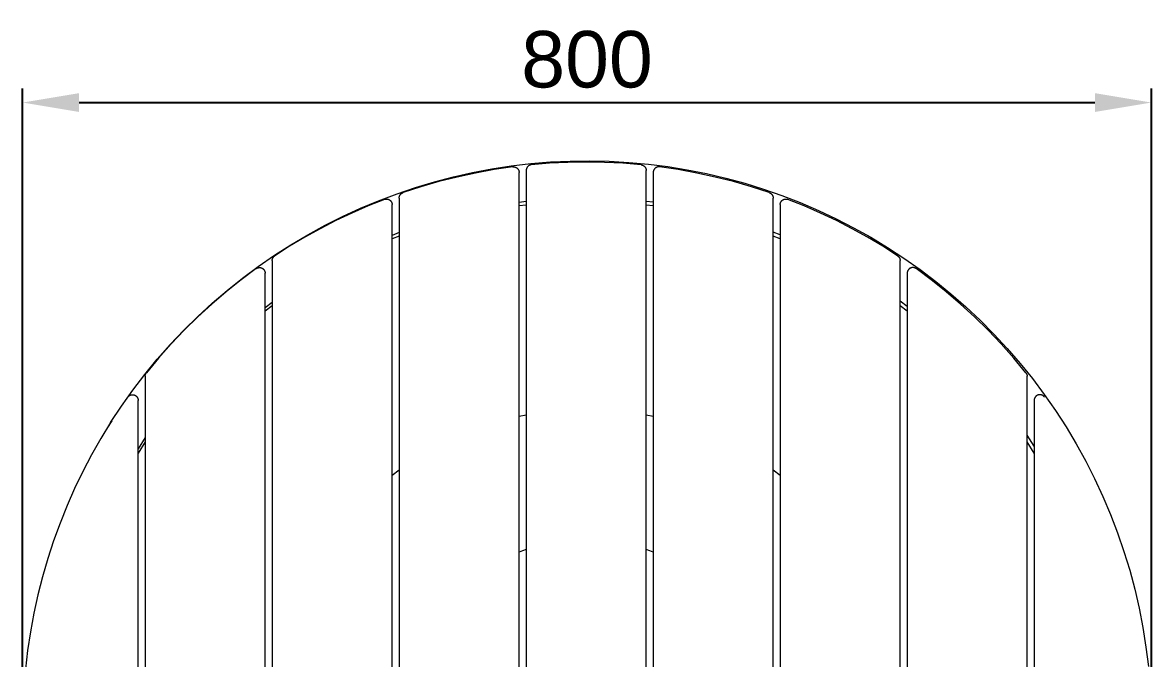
# Model space of a CAD drawing. Header units: millimetres. Extents: x -397 to 2955, y -22 to 2256.
# Drawn here: x -299 to 501, y 427 to 877 of the extents above; entities that cross this region are included whole.
import ezdxf

# ---------------------------------------------------------------- set-up
doc = ezdxf.new("R2010")
doc.units = ezdxf.units.MM
doc.layers.add('ZANO_R', color=7, linetype='Continuous', lineweight=0)
doc.layers.add('ZANO_W', color=1, linetype='Continuous', lineweight=0)
doc.styles.add('Arial', font='arial.ttf')
doc.styles.get("Standard").update_dxf_attribs({"font": 'ARIALUNI.TTF'})
doc.dimstyles.new('pl i ang', dxfattribs={"dimtxt": 50, "dimasz": 50, "dimexe": 1.25, "dimexo": 0.625, "dimgap": 10, "dimtad": 1, "dimtoh": 1, "dimtxsty": 'Standard', "dimcen": 2.5, "dimclrd": 1, "dimclre": 1, "dimclrt": 1, "dimadec": 0, "dimazin": 0, "dimtfac": 1, "dimtmove": 0, "dimatfit": 3, "dimfxl": 1, "dimarcsym": 1})

# ---------------------------------------------------------------- blocks, each defined once
blk = doc.blocks.new('*D395')
at = {"layer": 'ZANO_W', "color": 1, "lineweight": -2}
for p, q in [((-299.41, 389.2), (-299.41, 830.47)), ((500.59, 389.2), (500.59, 830.47)), ((-259.41, 820.47), (460.59, 820.47))]:
    blk.add_line(p, q, dxfattribs=at)
at = {"layer": 'ZANO_W', "color": 1}
for points in [[(-259.41, 827.13), (-259.41, 813.8), (-299.41, 820.47)], [(460.59, 813.8), (460.59, 827.13), (500.59, 820.47)]]:
    blk.add_solid(points, dxfattribs=at)
at = {"layer": 'ZANO_W', "color": 1, "insert": (100.59, 850.89), "char_height": 40, "attachment_point": 5, "style": 'Arial'}
blk.add_mtext('800', dxfattribs=at)

msp = doc.modelspace()

# ---------------------------------------------------------------- linework, layer by layer
at = {"layer": 'ZANO_R'}
for p, q in [((46.94, 775.59), (60.77, 777.21)), ((59.79, 776.01), (59.67, 775.95)), ((59.92, 776.07), (59.79, 776.01)), ((60.05, 776.12), (59.92, 776.07)), ((60.17, 776.17), (60.05, 776.12)), ((60.3, 776.21), (60.17, 776.17)), ((60.44, 776.25), (60.3, 776.21)), ((60.57, 776.29), (60.44, 776.25)), ((60.7, 776.31), (60.57, 776.29)), ((60.84, 776.34), (60.7, 776.31)), ((60.77, 777.21), (74.64, 778.36)), ((60.97, 776.36), (60.84, 776.34)), ((61.11, 776.38), (60.97, 776.36)), ((74.05, 777.43), (61.11, 776.38)), ((87.02, 778.06), (74.05, 777.43)), ((74.64, 778.36), (88.55, 779.02)), ((100, 778.27), (87.02, 778.06)), ((88.55, 779.02), (102.47, 779.19)), ((112.98, 778.06), (100, 778.27)), ((102.47, 779.19), (116.38, 778.89)), ((125.95, 777.43), (112.98, 778.06)), ((116.38, 778.89), (130.28, 778.09)), ((138.89, 776.38), (125.95, 777.43)), ((130.28, 778.09), (144.14, 776.82)), ((138.89, 776.38), (139.02, 776.36)), ((139.02, 776.36), (139.16, 776.34)), ((139.16, 776.34), (139.29, 776.31)), ((139.29, 776.31), (139.43, 776.29)), ((139.43, 776.29), (139.56, 776.25)), ((139.56, 776.25), (139.69, 776.21)), ((139.69, 776.21), (139.82, 776.17)), ((139.82, 776.17), (139.95, 776.12)), ((139.95, 776.12), (140.08, 776.07)), ((140.08, 776.07), (140.2, 776.01)), ((140.2, 776.01), (140.33, 775.95)), ((144.14, 776.82), (157.95, 775.06)), ((5.93, 767.84), (19.51, 770.89)), ((21.67, 770.53), (8.63, 767.7)), ((19.51, 770.89), (33.18, 773.48)), ((34.79, 772.92), (21.67, 770.53)), ((33.18, 773.48), (46.94, 775.59)), ((47.98, 774.87), (34.79, 772.92)), ((47.98, 774.87), (48.12, 774.89)), ((48.12, 774.89), (48.25, 774.9)), ((48.25, 774.9), (48.39, 774.91)), ((48.39, 774.91), (48.53, 774.91)), ((48.53, 774.91), (48.67, 774.9)), ((48.67, 774.9), (48.81, 774.9)), ((48.81, 774.9), (48.95, 774.88)), ((48.95, 774.88), (49.09, 774.86)), ((49.09, 774.86), (49.22, 774.84)), ((49.22, 774.84), (49.36, 774.81)), ((49.36, 774.81), (49.49, 774.78)), ((49.49, 774.78), (49.63, 774.74)), ((49.63, 774.74), (49.76, 774.7)), ((49.76, 774.7), (49.89, 774.66)), ((49.89, 774.66), (50.02, 774.61)), ((50.02, 774.61), (50.15, 774.55)), ((50.15, 774.55), (50.27, 774.49)), ((50.27, 774.49), (50.4, 774.43)), ((50.4, 774.43), (50.52, 774.36)), ((50.52, 774.36), (50.64, 774.29)), ((50.64, 774.29), (50.75, 774.21)), ((50.75, 774.21), (50.87, 774.13)), ((50.87, 774.13), (50.98, 774.05)), ((50.98, 774.05), (51.08, 773.96)), ((51.08, 773.96), (51.19, 773.87)), ((51.19, 773.87), (51.29, 773.77)), ((51.29, 773.77), (51.39, 773.67)), ((51.39, 773.67), (51.48, 773.57)), ((51.48, 773.57), (51.57, 773.47)), ((51.57, 773.47), (51.66, 773.36)), ((51.66, 773.36), (51.74, 773.25)), ((51.74, 773.25), (51.82, 773.13)), ((51.82, 773.13), (51.9, 773.02)), ((51.9, 773.02), (51.97, 772.9)), ((51.97, 772.9), (52.03, 772.78)), ((52.03, 772.78), (52.1, 772.65)), ((52.1, 772.65), (52.16, 772.53)), ((52.16, 772.53), (52.21, 772.4)), ((52.21, 772.4), (52.26, 772.27)), ((52.26, 772.27), (52.3, 772.14)), ((52.3, 772.14), (52.34, 772)), ((52.34, 772), (52.38, 771.87)), ((52.38, 771.87), (52.41, 771.73)), ((52.41, 771.73), (52.44, 771.6)), ((52.44, 771.6), (52.46, 771.46)), ((52.46, 771.46), (52.48, 771.32)), ((52.48, 771.32), (52.49, 771.19)), ((52.49, 771.19), (52.5, 771.05)), ((52.5, 771.05), (52.5, 770.91)), ((52.5, -14.37), (52.5, 770.91)), ((57.51, 772.67), (57.5, 772.53)), ((57.5, 772.53), (57.5, 772.39)), ((57.5, 772.39), (57.5, -15.85)), ((57.52, 772.81), (57.51, 772.67)), ((57.54, 772.94), (57.52, 772.81)), ((57.56, 773.08), (57.54, 772.94)), ((57.58, 773.21), (57.56, 773.08)), ((57.61, 773.34), (57.58, 773.21)), ((57.65, 773.48), (57.61, 773.34)), ((57.69, 773.61), (57.65, 773.48)), ((57.73, 773.74), (57.69, 773.61)), ((57.78, 773.87), (57.73, 773.74)), ((57.83, 773.99), (57.78, 773.87)), ((57.89, 774.12), (57.83, 773.99)), ((57.95, 774.24), (57.89, 774.12)), ((58.02, 774.36), (57.95, 774.24)), ((58.08, 774.48), (58.02, 774.36)), ((58.16, 774.6), (58.08, 774.48)), ((58.24, 774.71), (58.16, 774.6)), ((58.32, 774.82), (58.24, 774.71)), ((58.4, 774.93), (58.32, 774.82)), ((58.49, 775.03), (58.4, 774.93)), ((58.58, 775.13), (58.49, 775.03)), ((58.68, 775.23), (58.58, 775.13)), ((58.78, 775.33), (58.68, 775.23)), ((58.88, 775.42), (58.78, 775.33)), ((58.98, 775.51), (58.88, 775.42)), ((59.09, 775.59), (58.98, 775.51)), ((59.2, 775.67), (59.09, 775.59)), ((59.32, 775.75), (59.2, 775.67)), ((59.43, 775.82), (59.32, 775.75)), ((59.55, 775.89), (59.43, 775.82)), ((59.67, 775.95), (59.55, 775.89)), ((140.33, 775.95), (140.45, 775.89)), ((140.45, 775.89), (140.56, 775.82)), ((140.56, 775.82), (140.68, 775.75)), ((140.68, 775.75), (140.79, 775.67)), ((140.79, 775.67), (140.91, 775.59)), ((140.91, 775.59), (141.01, 775.51)), ((141.01, 775.51), (141.12, 775.42)), ((141.12, 775.42), (141.22, 775.33)), ((141.22, 775.33), (141.32, 775.23)), ((141.32, 775.23), (141.41, 775.13)), ((141.41, 775.13), (141.51, 775.03)), ((141.51, 775.03), (141.6, 774.93)), ((141.6, 774.93), (141.68, 774.82)), ((141.68, 774.82), (141.76, 774.71)), ((141.76, 774.71), (141.84, 774.6)), ((141.84, 774.6), (141.91, 774.48)), ((141.91, 774.48), (141.98, 774.36)), ((141.98, 774.36), (142.05, 774.24)), ((142.05, 774.24), (142.11, 774.12)), ((142.11, 774.12), (142.16, 773.99)), ((142.16, 773.99), (142.22, 773.87)), ((142.22, 773.87), (142.27, 773.74)), ((142.27, 773.74), (142.31, 773.61)), ((142.31, 773.61), (142.35, 773.48)), ((142.35, 773.48), (142.38, 773.34)), ((142.38, 773.34), (142.41, 773.21)), ((142.41, 773.21), (142.44, 773.08)), ((142.44, 773.08), (142.46, 772.94)), ((142.46, 772.94), (142.48, 772.81)), ((142.48, 772.81), (142.49, 772.67)), ((142.49, 772.67), (142.5, 772.53)), ((142.5, 772.53), (142.5, 772.39)), ((142.5, -15.85), (142.5, 772.39)), ((147.51, 771.19), (147.5, 771.05)), ((147.5, 771.05), (147.5, 770.91)), ((147.5, 770.91), (147.5, -14.37)), ((147.52, 771.32), (147.51, 771.19)), ((147.54, 771.46), (147.52, 771.32)), ((147.56, 771.6), (147.54, 771.46)), ((147.58, 771.73), (147.56, 771.6)), ((147.62, 771.87), (147.58, 771.73)), ((147.65, 772), (147.62, 771.87)), ((147.69, 772.14), (147.65, 772)), ((147.74, 772.27), (147.69, 772.14)), ((147.79, 772.4), (147.74, 772.27)), ((147.84, 772.53), (147.79, 772.4)), ((147.9, 772.65), (147.84, 772.53)), ((147.96, 772.78), (147.9, 772.65)), ((148.03, 772.9), (147.96, 772.78)), ((148.1, 773.02), (148.03, 772.9)), ((148.17, 773.13), (148.1, 773.02)), ((148.25, 773.25), (148.17, 773.13)), ((148.34, 773.36), (148.25, 773.25)), ((148.42, 773.47), (148.34, 773.36)), ((148.52, 773.57), (148.42, 773.47)), ((148.61, 773.67), (148.52, 773.57)), ((148.71, 773.77), (148.61, 773.67)), ((148.81, 773.87), (148.71, 773.77)), ((148.91, 773.96), (148.81, 773.87)), ((149.02, 774.05), (148.91, 773.96)), ((149.13, 774.13), (149.02, 774.05)), ((149.24, 774.21), (149.13, 774.13)), ((149.36, 774.29), (149.24, 774.21)), ((149.48, 774.36), (149.36, 774.29)), ((149.6, 774.43), (149.48, 774.36)), ((149.72, 774.49), (149.6, 774.43)), ((149.85, 774.55), (149.72, 774.49)), ((149.98, 774.61), (149.85, 774.55)), ((150.11, 774.66), (149.98, 774.61)), ((150.24, 774.7), (150.11, 774.66)), ((150.37, 774.74), (150.24, 774.7)), ((150.5, 774.78), (150.37, 774.74)), ((150.64, 774.81), (150.5, 774.78)), ((150.77, 774.84), (150.64, 774.81)), ((150.91, 774.86), (150.77, 774.84)), ((151.05, 774.88), (150.91, 774.86)), ((151.19, 774.9), (151.05, 774.88)), ((151.33, 774.9), (151.19, 774.9)), ((151.46, 774.91), (151.33, 774.9)), ((151.6, 774.91), (151.46, 774.91)), ((151.74, 774.9), (151.6, 774.91)), ((151.88, 774.89), (151.74, 774.9)), ((152.02, 774.87), (151.88, 774.89)), ((165.21, 772.92), (152.02, 774.87)), ((157.95, 775.06), (171.69, 772.83)), ((178.33, 770.53), (165.21, 772.92)), ((171.69, 772.83), (185.34, 770.12)), ((191.36, 767.7), (178.33, 770.53)), ((185.34, 770.12), (198.89, 766.93)), ((-34.06, 755.85), (-20.87, 760.31)), ((-17.11, 760.74), (-29.8, 756.63)), ((-20.87, 760.31), (-7.54, 764.31)), ((-4.3, 764.43), (-17.11, 760.74)), ((-7.54, 764.31), (5.93, 767.84)), ((8.63, 767.7), (-4.3, 764.43)), ((204.3, 764.43), (191.36, 767.7)), ((198.89, 766.93), (212.33, 763.27)), ((217.11, 760.74), (204.3, 764.43)), ((212.33, 763.27), (225.62, 759.15)), ((229.8, 756.63), (217.11, 760.74)), ((-47.09, 750.94), (-34.06, 755.85)), ((-42.54, 751.99), (-42.4, 752.02)), ((-42.4, 752.02), (-42.27, 752.05)), ((-42.27, 752.05), (-42.13, 752.08)), ((-42.13, 752.08), (-41.99, 752.1)), ((-41.99, 752.1), (-41.86, 752.11)), ((-41.86, 752.11), (-41.72, 752.12)), ((-41.72, 752.12), (-41.58, 752.13)), ((-41.58, 752.13), (-41.44, 752.13)), ((-41.44, 752.13), (-41.3, 752.12)), ((-41.3, 752.12), (-41.17, 752.11)), ((-41.17, 752.11), (-41.03, 752.1)), ((-41.03, 752.1), (-40.89, 752.08)), ((-40.89, 752.08), (-40.75, 752.06)), ((-40.75, 752.06), (-40.62, 752.03)), ((-40.62, 752.03), (-40.49, 752)), ((-32.5, 752.98), (-32.49, 753.12)), ((-32.5, 752.84), (-32.5, 752.98)), ((-32.5, 752.84), (-32.5, 3.7)), ((-32.49, 753.12), (-32.48, 753.25)), ((-32.48, 753.25), (-32.46, 753.39)), ((-32.46, 753.39), (-32.44, 753.53)), ((-32.44, 753.53), (-32.42, 753.66)), ((-32.42, 753.66), (-32.39, 753.8)), ((-32.39, 753.8), (-32.35, 753.93)), ((-32.35, 753.93), (-32.31, 754.06)), ((-32.31, 754.06), (-32.27, 754.19)), ((-32.27, 754.19), (-32.22, 754.32)), ((-32.22, 754.32), (-32.16, 754.45)), ((-32.16, 754.45), (-32.11, 754.57)), ((-32.11, 754.57), (-32.05, 754.7)), ((-32.05, 754.7), (-31.98, 754.82)), ((-31.98, 754.82), (-31.91, 754.94)), ((-31.91, 754.94), (-31.84, 755.05)), ((-31.84, 755.05), (-31.76, 755.17)), ((-31.76, 755.17), (-31.67, 755.28)), ((-31.67, 755.28), (-31.59, 755.39)), ((-31.59, 755.39), (-31.5, 755.49)), ((-31.5, 755.49), (-31.41, 755.59)), ((-31.41, 755.59), (-31.31, 755.69)), ((-31.31, 755.69), (-31.21, 755.79)), ((-31.21, 755.79), (-31.11, 755.88)), ((-31.11, 755.88), (-31, 755.96)), ((-31, 755.96), (-30.89, 756.05)), ((-30.89, 756.05), (-30.78, 756.13)), ((-30.78, 756.13), (-30.67, 756.21)), ((-30.67, 756.21), (-30.55, 756.28)), ((-30.55, 756.28), (-30.43, 756.35)), ((-30.43, 756.35), (-30.31, 756.41)), ((-30.31, 756.41), (-30.18, 756.47)), ((-30.18, 756.47), (-30.06, 756.53)), ((-30.06, 756.53), (-29.93, 756.58)), ((-29.93, 756.58), (-29.8, 756.63)), ((225.62, 759.15), (238.77, 754.57)), ((229.8, 756.63), (229.93, 756.58)), ((229.93, 756.58), (230.05, 756.53)), ((230.05, 756.53), (230.18, 756.47)), ((230.18, 756.47), (230.3, 756.41)), ((230.3, 756.41), (230.43, 756.35)), ((230.43, 756.35), (230.55, 756.28)), ((230.55, 756.28), (230.66, 756.21)), ((230.66, 756.21), (230.78, 756.13)), ((230.78, 756.13), (230.89, 756.05)), ((230.89, 756.05), (231, 755.96)), ((231, 755.96), (231.1, 755.88)), ((231.1, 755.88), (231.21, 755.79)), ((231.21, 755.79), (231.31, 755.69)), ((231.31, 755.69), (231.4, 755.59)), ((231.4, 755.59), (231.5, 755.49)), ((231.5, 755.49), (231.59, 755.39)), ((231.59, 755.39), (231.67, 755.28)), ((231.67, 755.28), (231.75, 755.17)), ((231.75, 755.17), (231.83, 755.05)), ((231.83, 755.05), (231.91, 754.94)), ((231.91, 754.94), (231.98, 754.82)), ((231.98, 754.82), (232.04, 754.7)), ((232.04, 754.7), (232.1, 754.57)), ((232.1, 754.57), (232.16, 754.45)), ((232.16, 754.45), (232.21, 754.32)), ((232.21, 754.32), (232.26, 754.19)), ((232.26, 754.19), (232.31, 754.06)), ((232.31, 754.06), (232.35, 753.93)), ((232.35, 753.93), (232.38, 753.8)), ((232.38, 753.8), (232.41, 753.66)), ((232.41, 753.66), (232.44, 753.53)), ((232.44, 753.53), (232.46, 753.39)), ((232.46, 753.39), (232.48, 753.25)), ((232.48, 753.25), (232.49, 753.12)), ((232.49, 753.12), (232.5, 752.98)), ((232.5, 752.98), (232.5, 752.84)), ((232.5, 3.7), (232.5, 752.84)), ((238.77, 754.57), (251.74, 749.54)), ((240.48, 752), (240.62, 752.03)), ((240.62, 752.03), (240.75, 752.06)), ((240.75, 752.06), (240.89, 752.08)), ((240.89, 752.08), (241.02, 752.1)), ((241.02, 752.1), (241.16, 752.11)), ((241.16, 752.11), (241.3, 752.12)), ((241.3, 752.12), (241.44, 752.13)), ((241.44, 752.13), (241.58, 752.13)), ((241.58, 752.13), (241.72, 752.12)), ((241.72, 752.12), (241.85, 752.11)), ((241.85, 752.11), (241.99, 752.1)), ((241.99, 752.1), (242.13, 752.08)), ((242.13, 752.08), (242.26, 752.05)), ((242.26, 752.05), (242.4, 752.02)), ((242.4, 752.02), (242.53, 751.99)), ((-72.58, 739.77), (-59.93, 745.58)), ((-54.55, 747.21), (-66.02, 742.19)), ((-59.93, 745.58), (-47.09, 750.94)), ((-42.93, 751.86), (-54.55, 747.21)), ((-42.93, 751.86), (-42.8, 751.91)), ((-42.8, 751.91), (-42.67, 751.95)), ((-42.67, 751.95), (-42.54, 751.99)), ((-40.49, 752), (-40.35, 751.96)), ((-40.35, 751.96), (-40.22, 751.92)), ((-40.22, 751.92), (-40.09, 751.87)), ((-40.09, 751.87), (-39.96, 751.82)), ((-39.96, 751.82), (-39.83, 751.76)), ((-39.83, 751.76), (-39.71, 751.7)), ((-39.71, 751.7), (-39.59, 751.64)), ((-39.59, 751.64), (-39.47, 751.57)), ((-39.47, 751.57), (-39.35, 751.5)), ((-39.35, 751.5), (-39.23, 751.42)), ((-39.23, 751.42), (-39.12, 751.34)), ((-39.12, 751.34), (-39.01, 751.26)), ((-39.01, 751.26), (-38.91, 751.17)), ((-38.91, 751.17), (-38.8, 751.08)), ((-38.8, 751.08), (-38.7, 750.98)), ((-38.7, 750.98), (-38.6, 750.88)), ((-38.6, 750.88), (-38.51, 750.78)), ((-38.51, 750.78), (-38.42, 750.68)), ((-38.42, 750.68), (-38.33, 750.57)), ((-38.33, 750.57), (-38.25, 750.46)), ((-38.25, 750.46), (-38.17, 750.35)), ((-38.17, 750.35), (-38.1, 750.23)), ((-38.1, 750.23), (-38.03, 750.11)), ((-38.03, 750.11), (-37.96, 749.99)), ((-37.96, 749.99), (-37.9, 749.87)), ((-37.9, 749.87), (-37.84, 749.74)), ((-37.84, 749.74), (-37.79, 749.61)), ((-37.79, 749.61), (-37.74, 749.48)), ((-37.74, 749.48), (-37.69, 749.35)), ((-37.69, 749.35), (-37.65, 749.22)), ((-37.65, 749.22), (-37.62, 749.09)), ((-37.62, 749.09), (-37.59, 748.95)), ((-37.59, 748.95), (-37.56, 748.82)), ((-37.56, 748.82), (-37.54, 748.68)), ((-37.54, 748.68), (-37.52, 748.54)), ((-37.52, 748.54), (-37.51, 748.4)), ((-37.51, 748.4), (-37.5, 748.27)), ((-37.5, 748.27), (-37.5, 748.13)), ((-37.5, 8.41), (-37.5, 748.13)), ((57.5, 750.3), (52.5, 749.68)), ((57.5, 747.85), (52.5, 747.24)), ((147.5, 749.83), (142.5, 750.43)), ((147.5, 747.24), (142.5, 747.85)), ((237.5, 748.27), (237.51, 748.4)), ((237.5, 748.13), (237.5, 748.27)), ((237.5, 748.13), (237.5, 8.41)), ((237.51, 748.4), (237.52, 748.54)), ((237.52, 748.54), (237.54, 748.68)), ((237.54, 748.68), (237.56, 748.82)), ((237.56, 748.82), (237.58, 748.95)), ((237.58, 748.95), (237.61, 749.09)), ((237.61, 749.09), (237.65, 749.22)), ((237.65, 749.22), (237.69, 749.35)), ((237.69, 749.35), (237.73, 749.48)), ((237.73, 749.48), (237.78, 749.61)), ((237.78, 749.61), (237.84, 749.74)), ((237.84, 749.74), (237.9, 749.87)), ((237.9, 749.87), (237.96, 749.99)), ((237.96, 749.99), (238.02, 750.11)), ((238.02, 750.11), (238.09, 750.23)), ((238.09, 750.23), (238.17, 750.35)), ((238.17, 750.35), (238.25, 750.46)), ((238.25, 750.46), (238.33, 750.57)), ((238.33, 750.57), (238.42, 750.68)), ((238.42, 750.68), (238.51, 750.78)), ((238.51, 750.78), (238.6, 750.88)), ((238.6, 750.88), (238.7, 750.98)), ((238.7, 750.98), (238.8, 751.08)), ((238.8, 751.08), (238.9, 751.17)), ((238.9, 751.17), (239.01, 751.26)), ((239.01, 751.26), (239.12, 751.34)), ((239.12, 751.34), (239.23, 751.42)), ((239.23, 751.42), (239.35, 751.5)), ((239.35, 751.5), (239.46, 751.57)), ((239.46, 751.57), (239.58, 751.64)), ((239.58, 751.64), (239.71, 751.7)), ((239.71, 751.7), (239.83, 751.76)), ((239.83, 751.76), (239.96, 751.82)), ((239.96, 751.82), (240.09, 751.87)), ((240.09, 751.87), (240.22, 751.92)), ((240.22, 751.92), (240.35, 751.96)), ((240.35, 751.96), (240.48, 752)), ((242.53, 751.99), (242.67, 751.95)), ((242.67, 751.95), (242.8, 751.91)), ((242.8, 751.91), (242.93, 751.86)), ((254.55, 747.21), (242.93, 751.86)), ((251.74, 749.54), (264.54, 744.05)), ((266.02, 742.19), (254.55, 747.21)), ((264.54, 744.05), (277.13, 738.13)), ((-77.33, 736.82), (-88.46, 731.09)), ((-85.02, 733.53), (-72.58, 739.77)), ((-66.02, 742.19), (-77.33, 736.82)), ((277.32, 736.82), (266.02, 742.19)), ((277.13, 738.13), (289.52, 731.77)), ((288.46, 731.09), (277.32, 736.82)), ((-88.46, 731.09), (-99.41, 725.02)), ((-97.24, 726.85), (-85.02, 733.53)), ((-32.5, 728.28), (-37.5, 726.33)), ((237.5, 726.8), (232.5, 728.73)), ((299.41, 725.02), (288.46, 731.09)), ((289.52, 731.77), (301.67, 724.98)), ((-99.41, 725.02), (-110.16, 718.61)), ((-109.22, 719.76), (-97.24, 726.85)), ((-32.5, 725.89), (-37.5, 723.94)), ((237.5, 723.94), (232.5, 725.89)), ((310.16, 718.61), (299.41, 725.02)), ((301.67, 724.98), (313.58, 717.77)), ((-132.39, 704.34), (-120.94, 712.25)), ((-120.94, 712.25), (-109.22, 719.76)), ((-110.16, 718.61), (-120.71, 711.87)), ((320.71, 711.87), (310.16, 718.61)), ((313.58, 717.77), (325.23, 710.16)), ((-143.57, 696.04), (-132.39, 704.34)), ((-122.5, 708.67), (-122.49, 708.81)), ((-122.5, 708.53), (-122.5, 708.67)), ((-122.5, 708.53), (-122.5, 48.01)), ((-122.49, 708.81), (-122.48, 708.94)), ((-122.48, 708.94), (-122.46, 709.08)), ((-122.46, 709.08), (-122.44, 709.21)), ((-122.44, 709.21), (-122.42, 709.34)), ((-122.42, 709.34), (-122.39, 709.48)), ((-122.39, 709.48), (-122.35, 709.61)), ((-122.35, 709.61), (-122.32, 709.74)), ((-122.32, 709.74), (-122.27, 709.87)), ((-122.27, 709.87), (-122.23, 710)), ((-122.23, 710), (-122.17, 710.12)), ((-122.17, 710.12), (-122.12, 710.25)), ((-122.12, 710.25), (-122.06, 710.37)), ((-122.06, 710.37), (-121.99, 710.49)), ((-121.99, 710.49), (-121.92, 710.6)), ((-121.92, 710.6), (-121.85, 710.72)), ((-121.85, 710.72), (-121.78, 710.83)), ((-121.78, 710.83), (-121.7, 710.94)), ((-121.7, 710.94), (-121.61, 711.05)), ((-121.61, 711.05), (-121.52, 711.15)), ((-121.52, 711.15), (-121.43, 711.26)), ((-121.43, 711.26), (-121.34, 711.35)), ((-121.34, 711.35), (-121.24, 711.45)), ((-121.24, 711.45), (-121.14, 711.54)), ((-121.14, 711.54), (-121.04, 711.63)), ((-121.04, 711.63), (-120.93, 711.71)), ((-120.93, 711.71), (-120.82, 711.79)), ((-120.82, 711.79), (-120.71, 711.87)), ((320.71, 711.87), (320.82, 711.79)), ((320.82, 711.79), (320.93, 711.71)), ((320.93, 711.71), (321.03, 711.63)), ((321.03, 711.63), (321.14, 711.54)), ((321.14, 711.54), (321.24, 711.45)), ((321.24, 711.45), (321.34, 711.35)), ((321.34, 711.35), (321.43, 711.26)), ((321.43, 711.26), (321.52, 711.15)), ((321.52, 711.15), (321.61, 711.05)), ((321.61, 711.05), (321.69, 710.94)), ((321.69, 710.94), (321.77, 710.83)), ((321.77, 710.83), (321.85, 710.72)), ((321.85, 710.72), (321.92, 710.6)), ((321.92, 710.6), (321.99, 710.49)), ((321.99, 710.49), (322.05, 710.37)), ((322.05, 710.37), (322.11, 710.25)), ((322.11, 710.25), (322.17, 710.12)), ((322.17, 710.12), (322.22, 710)), ((322.22, 710), (322.27, 709.87)), ((322.27, 709.87), (322.31, 709.74)), ((322.31, 709.74), (322.35, 709.61)), ((322.35, 709.61), (322.39, 709.48)), ((322.39, 709.48), (322.42, 709.34)), ((322.42, 709.34), (322.44, 709.21)), ((322.44, 709.21), (322.46, 709.08)), ((322.46, 709.08), (322.48, 708.94)), ((322.48, 708.94), (322.49, 708.81)), ((322.49, 708.81), (322.5, 708.67)), ((322.5, 708.67), (322.5, 708.53)), ((322.5, 48.01), (322.5, 708.53)), ((325.23, 710.16), (336.61, 702.14)), ((-154.44, 687.35), (-143.57, 696.04)), ((-133.84, 702.8), (-144.61, 694.76)), ((-133.84, 702.8), (-133.73, 702.88)), ((-133.73, 702.88), (-133.61, 702.96)), ((-133.61, 702.96), (-133.49, 703.03)), ((-133.49, 703.03), (-133.37, 703.09)), ((-133.37, 703.09), (-133.24, 703.16)), ((-133.24, 703.16), (-133.12, 703.22)), ((-133.12, 703.22), (-132.99, 703.27)), ((-132.99, 703.27), (-132.86, 703.32)), ((-132.86, 703.32), (-132.73, 703.36)), ((-132.73, 703.36), (-132.59, 703.4)), ((-132.59, 703.4), (-132.46, 703.44)), ((-132.46, 703.44), (-132.32, 703.47)), ((-132.32, 703.47), (-132.18, 703.5)), ((-132.18, 703.5), (-132.05, 703.52)), ((-132.05, 703.52), (-131.91, 703.53)), ((-131.91, 703.53), (-131.77, 703.55)), ((-131.77, 703.55), (-131.63, 703.55)), ((-131.63, 703.55), (-131.49, 703.56)), ((-131.49, 703.56), (-131.35, 703.55)), ((-131.35, 703.55), (-131.21, 703.54)), ((-131.21, 703.54), (-131.07, 703.53)), ((-131.07, 703.53), (-130.93, 703.52)), ((-130.93, 703.52), (-130.8, 703.49)), ((-130.8, 703.49), (-130.66, 703.47)), ((-130.66, 703.47), (-130.52, 703.43)), ((-130.52, 703.43), (-130.39, 703.4)), ((-130.39, 703.4), (-130.26, 703.36)), ((-130.26, 703.36), (-130.13, 703.31)), ((-130.13, 703.31), (-130, 703.26)), ((-130, 703.26), (-129.87, 703.21)), ((-129.87, 703.21), (-129.74, 703.15)), ((-129.74, 703.15), (-129.62, 703.08)), ((-129.62, 703.08), (-129.5, 703.02)), ((-129.5, 703.02), (-129.38, 702.94)), ((-129.38, 702.94), (-129.26, 702.87)), ((-129.26, 702.87), (-129.15, 702.79)), ((-129.15, 702.79), (-129.03, 702.7)), ((-129.03, 702.7), (-128.93, 702.62)), ((-128.93, 702.62), (-128.82, 702.52)), ((-128.82, 702.52), (-128.72, 702.43)), ((-128.72, 702.43), (-128.62, 702.33)), ((-128.62, 702.33), (-128.53, 702.23)), ((-128.53, 702.23), (-128.43, 702.12)), ((-128.43, 702.12), (-128.35, 702.01)), ((-128.35, 702.01), (-128.26, 701.9)), ((-128.26, 701.9), (-128.18, 701.79)), ((-128.18, 701.79), (-128.11, 701.67)), ((-128.11, 701.67), (-128.04, 701.55)), ((-128.04, 701.55), (-127.97, 701.43)), ((-127.97, 701.43), (-127.91, 701.31)), ((-127.91, 701.31), (-127.85, 701.18)), ((-127.85, 701.18), (-127.79, 701.05)), ((-127.79, 701.05), (-127.74, 700.92)), ((-127.74, 700.92), (-127.7, 700.79)), ((-127.7, 700.79), (-127.66, 700.66)), ((-127.66, 700.66), (-127.62, 700.52)), ((-127.62, 700.52), (-127.59, 700.39)), ((-127.59, 700.39), (-127.56, 700.25)), ((-127.56, 700.25), (-127.54, 700.11)), ((-127.54, 700.11), (-127.52, 699.97)), ((-127.52, 699.97), (-127.51, 699.83)), ((-127.51, 699.83), (-127.5, 699.69)), ((-127.5, 699.69), (-127.5, 699.56)), ((-127.5, 56.99), (-127.5, 699.56)), ((327.51, 699.83), (327.5, 699.69)), ((327.5, 699.69), (327.5, 699.56)), ((327.5, 699.56), (327.5, 56.99)), ((327.52, 699.97), (327.51, 699.83)), ((327.54, 700.11), (327.52, 699.97)), ((327.56, 700.25), (327.54, 700.11)), ((327.59, 700.39), (327.56, 700.25)), ((327.62, 700.52), (327.59, 700.39)), ((327.65, 700.66), (327.62, 700.52)), ((327.69, 700.79), (327.65, 700.66)), ((327.74, 700.92), (327.69, 700.79)), ((327.79, 701.05), (327.74, 700.92)), ((327.84, 701.18), (327.79, 701.05)), ((327.9, 701.31), (327.84, 701.18)), ((327.96, 701.43), (327.9, 701.31)), ((328.03, 701.55), (327.96, 701.43)), ((328.1, 701.67), (328.03, 701.55)), ((328.18, 701.79), (328.1, 701.67)), ((328.26, 701.9), (328.18, 701.79)), ((328.34, 702.01), (328.26, 701.9)), ((328.43, 702.12), (328.34, 702.01)), ((328.52, 702.23), (328.43, 702.12)), ((328.62, 702.33), (328.52, 702.23)), ((328.72, 702.43), (328.62, 702.33)), ((328.82, 702.52), (328.72, 702.43)), ((328.92, 702.62), (328.82, 702.52)), ((329.03, 702.7), (328.92, 702.62)), ((329.14, 702.79), (329.03, 702.7)), ((329.26, 702.87), (329.14, 702.79)), ((329.37, 702.94), (329.26, 702.87)), ((329.49, 703.02), (329.37, 702.94)), ((329.61, 703.08), (329.49, 703.02)), ((329.74, 703.15), (329.61, 703.08)), ((329.86, 703.21), (329.74, 703.15)), ((329.99, 703.26), (329.86, 703.21)), ((330.12, 703.31), (329.99, 703.26)), ((330.25, 703.36), (330.12, 703.31)), ((330.39, 703.4), (330.25, 703.36)), ((330.52, 703.43), (330.39, 703.4)), ((330.66, 703.47), (330.52, 703.43)), ((330.79, 703.49), (330.66, 703.47)), ((330.93, 703.52), (330.79, 703.49)), ((331.07, 703.53), (330.93, 703.52)), ((331.21, 703.54), (331.07, 703.53)), ((331.35, 703.55), (331.21, 703.54)), ((331.49, 703.56), (331.35, 703.55)), ((331.63, 703.55), (331.49, 703.56)), ((331.77, 703.55), (331.63, 703.55)), ((331.9, 703.53), (331.77, 703.55)), ((332.04, 703.52), (331.9, 703.53)), ((332.18, 703.5), (332.04, 703.52)), ((332.32, 703.47), (332.18, 703.5)), ((332.45, 703.44), (332.32, 703.47)), ((332.59, 703.4), (332.45, 703.44)), ((332.72, 703.36), (332.59, 703.4)), ((332.85, 703.32), (332.72, 703.36)), ((332.98, 703.27), (332.85, 703.32)), ((333.11, 703.22), (332.98, 703.27)), ((333.24, 703.16), (333.11, 703.22)), ((333.36, 703.09), (333.24, 703.16)), ((333.49, 703.03), (333.36, 703.09)), ((333.61, 702.96), (333.49, 703.03)), ((333.72, 702.88), (333.61, 702.96)), ((333.84, 702.8), (333.72, 702.88)), ((344.6, 694.76), (333.84, 702.8)), ((336.61, 702.14), (347.71, 693.73)), ((-144.61, 694.76), (-155.1, 686.37)), ((355.1, 686.37), (344.6, 694.76)), ((347.71, 693.73), (358.5, 684.94)), ((-155.1, 686.37), (-165.31, 677.63)), ((-165.01, 678.29), (-154.44, 687.35)), ((365.3, 677.63), (355.1, 686.37)), ((358.5, 684.94), (368.98, 675.79)), ((-175.26, 668.87), (-165.01, 678.29)), ((-165.31, 677.63), (-175.21, 668.55)), ((-122.5, 678.87), (-127.5, 675.08)), ((-122.5, 676.41), (-127.5, 672.62)), ((327.5, 675.99), (322.5, 679.74)), ((327.5, 672.61), (322.5, 676.41)), ((375.21, 668.55), (365.3, 677.63)), ((368.98, 675.79), (379.14, 666.27)), ((-185.17, 659.1), (-175.26, 668.87)), ((-175.21, 668.55), (-184.8, 659.14)), ((384.8, 659.14), (375.21, 668.55)), ((379.14, 666.27), (388.96, 656.4)), ((-194.74, 648.98), (-185.17, 659.1)), ((-184.8, 659.14), (-194.08, 649.42)), ((394.07, 649.42), (384.8, 659.14)), ((388.96, 656.4), (398.43, 646.2)), ((-203.94, 638.55), (-194.74, 648.98)), ((-194.08, 649.42), (-203.02, 639.39)), ((403.02, 639.39), (394.07, 649.42)), ((398.43, 646.2), (407.54, 635.67)), ((-212.78, 627.79), (-203.94, 638.55)), ((-203.02, 639.39), (-211.62, 629.06)), ((411.61, 629.06), (403.02, 639.39)), ((407.54, 635.67), (416.28, 624.84)), ((-221.24, 616.74), (-212.78, 627.79)), ((-212.5, 626.69), (-212.49, 626.82)), ((-212.5, 626.55), (-212.5, 626.69)), ((-212.5, 626.55), (-212.5, 129.99)), ((-212.49, 626.82), (-212.48, 626.96)), ((-212.48, 626.96), (-212.47, 627.09)), ((-212.47, 627.09), (-212.44, 627.23)), ((-212.44, 627.23), (-212.42, 627.36)), ((-212.42, 627.36), (-212.39, 627.49)), ((-212.39, 627.49), (-212.36, 627.62)), ((-212.36, 627.62), (-212.32, 627.75)), ((-212.32, 627.75), (-212.27, 627.88)), ((-212.27, 627.88), (-212.23, 628.01)), ((-212.23, 628.01), (-212.18, 628.13)), ((-212.18, 628.13), (-212.12, 628.26)), ((-212.12, 628.26), (-212.06, 628.38)), ((-212.06, 628.38), (-212, 628.5)), ((-212, 628.5), (-211.93, 628.62)), ((-211.93, 628.62), (-211.86, 628.73)), ((-211.86, 628.73), (-211.78, 628.84)), ((-211.78, 628.84), (-211.7, 628.95)), ((-211.7, 628.95), (-211.62, 629.06)), ((411.61, 629.06), (411.7, 628.95)), ((411.7, 628.95), (411.78, 628.84)), ((411.78, 628.84), (411.85, 628.73)), ((411.85, 628.73), (411.92, 628.62)), ((411.92, 628.62), (411.99, 628.5)), ((411.99, 628.5), (412.06, 628.38)), ((412.06, 628.38), (412.12, 628.26)), ((412.12, 628.26), (412.17, 628.13)), ((412.17, 628.13), (412.22, 628.01)), ((412.22, 628.01), (412.27, 627.88)), ((412.27, 627.88), (412.31, 627.75)), ((412.31, 627.75), (412.35, 627.62)), ((412.35, 627.62), (412.39, 627.49)), ((412.39, 627.49), (412.42, 627.36)), ((412.42, 627.36), (412.44, 627.23)), ((412.44, 627.23), (412.46, 627.09)), ((412.46, 627.09), (412.48, 626.96)), ((412.48, 626.96), (412.49, 626.82)), ((412.49, 626.82), (412.5, 626.69)), ((412.5, 626.69), (412.5, 626.55)), ((412.5, 129.99), (412.5, 626.55)), ((416.28, 624.84), (424.63, 613.7)), ((-229.31, 605.4), (-221.24, 616.74)), ((-224.75, 611.81), (-224.67, 611.92)), ((-224.67, 611.92), (-224.58, 612.03)), ((-224.58, 612.03), (-224.49, 612.13)), ((-224.49, 612.13), (-224.4, 612.23)), ((-224.4, 612.23), (-224.3, 612.33)), ((-224.3, 612.33), (-224.2, 612.42)), ((-224.2, 612.42), (-224.1, 612.52)), ((-224.1, 612.52), (-223.99, 612.6)), ((-223.99, 612.6), (-223.88, 612.69)), ((-223.88, 612.69), (-223.77, 612.77)), ((-223.77, 612.77), (-223.65, 612.84)), ((-223.65, 612.84), (-223.54, 612.92)), ((-223.54, 612.92), (-223.42, 612.98)), ((-223.42, 612.98), (-223.29, 613.05)), ((-223.29, 613.05), (-223.17, 613.11)), ((-223.17, 613.11), (-223.04, 613.16)), ((-223.04, 613.16), (-222.91, 613.21)), ((-222.91, 613.21), (-222.78, 613.26)), ((-222.78, 613.26), (-222.65, 613.3)), ((-222.65, 613.3), (-222.52, 613.34)), ((-222.52, 613.34), (-222.39, 613.37)), ((-222.39, 613.37), (-222.25, 613.4)), ((-222.25, 613.4), (-222.12, 613.42)), ((-222.12, 613.42), (-221.98, 613.44)), ((-221.98, 613.44), (-221.84, 613.46)), ((-221.84, 613.46), (-221.7, 613.47)), ((-221.7, 613.47), (-221.57, 613.47)), ((-221.57, 613.47), (-221.43, 613.47)), ((-221.43, 613.47), (-221.29, 613.47)), ((-221.29, 613.47), (-221.15, 613.46)), ((-221.15, 613.46), (-221.01, 613.44)), ((-221.01, 613.44), (-220.88, 613.42)), ((-220.88, 613.42), (-220.74, 613.4)), ((-220.74, 613.4), (-220.61, 613.37)), ((-220.61, 613.37), (-220.47, 613.34)), ((-220.47, 613.34), (-220.34, 613.3)), ((-220.34, 613.3), (-220.21, 613.26)), ((-220.21, 613.26), (-220.08, 613.21)), ((-220.08, 613.21), (-219.95, 613.16)), ((-219.95, 613.16), (-219.83, 613.1)), ((-219.83, 613.1), (-219.7, 613.04)), ((-219.7, 613.04), (-219.58, 612.98)), ((-219.58, 612.98), (-219.46, 612.91)), ((-219.46, 612.91), (-219.34, 612.84)), ((-219.34, 612.84), (-219.23, 612.76)), ((-219.23, 612.76), (-219.11, 612.68)), ((-219.11, 612.68), (-219.01, 612.6)), ((-219.01, 612.6), (-218.9, 612.51)), ((-218.9, 612.51), (-218.8, 612.42)), ((-218.8, 612.42), (-218.7, 612.32)), ((-218.7, 612.32), (-218.6, 612.22)), ((-218.6, 612.22), (-218.51, 612.12)), ((-218.51, 612.12), (-218.42, 612.02)), ((-218.42, 612.02), (-218.33, 611.91)), ((-218.33, 611.91), (-218.25, 611.8)), ((-218.25, 611.8), (-218.17, 611.69)), ((-218.17, 611.69), (-218.1, 611.57)), ((-218.1, 611.57), (-218.03, 611.45)), ((-218.03, 611.45), (-217.96, 611.33)), ((-217.96, 611.33), (-217.9, 611.21)), ((-217.9, 611.21), (-217.84, 611.08)), ((-217.84, 611.08), (-217.79, 610.95)), ((-217.79, 610.95), (-217.74, 610.82)), ((-217.74, 610.82), (-217.69, 610.69)), ((-217.69, 610.69), (-217.65, 610.56)), ((-217.65, 610.56), (-217.62, 610.43)), ((-217.62, 610.43), (-217.59, 610.29)), ((-217.59, 610.29), (-217.56, 610.16)), ((-217.56, 610.16), (-217.54, 610.02)), ((-217.54, 610.02), (-217.52, 609.88)), ((-217.52, 609.88), (-217.51, 609.75)), ((-217.51, 609.75), (-217.5, 609.61)), ((-217.5, 609.61), (-217.5, 609.47)), ((-217.5, 147.07), (-217.5, 609.47)), ((417.51, 609.75), (417.5, 609.61)), ((417.5, 609.61), (417.5, 609.47)), ((417.5, 609.47), (417.5, 147.07)), ((417.52, 609.89), (417.51, 609.75)), ((417.54, 610.02), (417.52, 609.89)), ((417.56, 610.16), (417.54, 610.02)), ((417.58, 610.29), (417.56, 610.16)), ((417.61, 610.43), (417.58, 610.29)), ((417.65, 610.56), (417.61, 610.43)), ((417.69, 610.69), (417.65, 610.56)), ((417.73, 610.82), (417.69, 610.69)), ((417.78, 610.95), (417.73, 610.82)), ((417.84, 611.08), (417.78, 610.95)), ((417.89, 611.21), (417.84, 611.08)), ((417.96, 611.33), (417.89, 611.21)), ((418.02, 611.45), (417.96, 611.33)), ((418.09, 611.57), (418.02, 611.45)), ((418.17, 611.69), (418.09, 611.57)), ((418.24, 611.8), (418.17, 611.69)), ((418.33, 611.91), (418.24, 611.8)), ((418.41, 612.02), (418.33, 611.91)), ((418.5, 612.12), (418.41, 612.02)), ((418.6, 612.22), (418.5, 612.12)), ((418.69, 612.32), (418.6, 612.22)), ((418.79, 612.42), (418.69, 612.32)), ((418.9, 612.51), (418.79, 612.42)), ((419, 612.6), (418.9, 612.51)), ((419.11, 612.68), (419, 612.6)), ((419.22, 612.76), (419.11, 612.68)), ((419.34, 612.84), (419.22, 612.76)), ((419.46, 612.91), (419.34, 612.84)), ((419.58, 612.98), (419.46, 612.91)), ((419.7, 613.04), (419.58, 612.98)), ((419.82, 613.1), (419.7, 613.04)), ((419.95, 613.16), (419.82, 613.1)), ((420.08, 613.21), (419.95, 613.16)), ((420.21, 613.26), (420.08, 613.21)), ((420.34, 613.3), (420.21, 613.26)), ((420.47, 613.34), (420.34, 613.3)), ((420.6, 613.37), (420.47, 613.34)), ((420.74, 613.4), (420.6, 613.37)), ((420.88, 613.42), (420.74, 613.4)), ((421.01, 613.44), (420.88, 613.42)), ((421.15, 613.46), (421.01, 613.44)), ((421.29, 613.47), (421.15, 613.46)), ((421.42, 613.47), (421.29, 613.47)), ((421.56, 613.47), (421.42, 613.47)), ((421.7, 613.47), (421.56, 613.47)), ((421.84, 613.46), (421.7, 613.47)), ((421.98, 613.44), (421.84, 613.46)), ((422.11, 613.42), (421.98, 613.44)), ((422.25, 613.4), (422.11, 613.42)), ((422.38, 613.37), (422.25, 613.4)), ((422.52, 613.34), (422.38, 613.37)), ((422.65, 613.3), (422.52, 613.34)), ((422.78, 613.26), (422.65, 613.3)), ((422.91, 613.21), (422.78, 613.26)), ((423.04, 613.16), (422.91, 613.21)), ((423.17, 613.11), (423.04, 613.16)), ((423.29, 613.05), (423.17, 613.11)), ((423.41, 612.98), (423.29, 613.05)), ((423.53, 612.92), (423.41, 612.98)), ((423.65, 612.84), (423.53, 612.92)), ((423.77, 612.77), (423.65, 612.84)), ((423.88, 612.69), (423.77, 612.77)), ((423.99, 612.6), (423.88, 612.69)), ((424.09, 612.52), (423.99, 612.6)), ((424.2, 612.42), (424.09, 612.52)), ((424.3, 612.33), (424.2, 612.42)), ((424.39, 612.23), (424.3, 612.33)), ((424.49, 612.13), (424.39, 612.23)), ((424.58, 612.03), (424.49, 612.13)), ((424.66, 611.92), (424.58, 612.03)), ((424.63, 613.7), (432.6, 602.29)), ((424.75, 611.81), (424.66, 611.92)), ((-236.99, 593.78), (-229.31, 605.4)), ((432.6, 602.29), (440.16, 590.6)), ((-236.99, 593.78), (-243.94, 582.42)), ((-236.19, 595.01), (-239.71, 589.45)), ((-236.2, 595.01), (-235.61, 595.93)), ((52.5, 598.21), (57.5, 599.23)), ((142.5, 599.23), (147.5, 598.21)), ((417.5, 577.03), (412.5, 584.83)), ((440.16, 590.6), (447.31, 578.66)), ((-243.94, 582.42), (-250.52, 570.83)), ((-212.5, 583.03), (-217.5, 575.13)), ((-212.5, 580.1), (-217.5, 572.14)), ((417.5, 572.14), (412.5, 580.1)), ((447.31, 578.66), (454.04, 566.47)), ((-250.52, 570.83), (-256.71, 559.03)), ((-37.5, 556.38), (-32.5, 560.13)), ((232.5, 560.13), (237.5, 556.38)), ((454.04, 566.47), (460.34, 554.06)), ((-256.71, 559.03), (-262.5, 547.04)), ((460.34, 554.06), (466.21, 541.44)), ((-262.5, 547.04), (-267.89, 534.85)), ((466.21, 541.44), (471.63, 528.62)), ((-267.89, 534.85), (-272.86, 522.5)), ((471.63, 528.62), (476.61, 515.61)), ((-272.86, 522.5), (-277.43, 509.98)), ((476.61, 515.61), (481.13, 502.45)), ((-277.43, 509.98), (-281.58, 497.32)), ((-281.58, 497.32), (-285.3, 484.53)), ((54.99, 502.9), (52.5, 501.98)), ((57.5, 503.78), (54.99, 502.9)), ((145.01, 502.9), (142.5, 503.78)), ((147.5, 501.98), (145.01, 502.9)), ((481.13, 502.45), (485.18, 489.13)), ((485.18, 489.13), (488.78, 475.68)), ((-285.3, 484.53), (-288.59, 471.62)), ((488.78, 475.68), (491.9, 462.12)), ((-288.59, 471.62), (-291.45, 458.61)), ((-291.45, 458.61), (-293.88, 445.51)), ((491.9, 462.12), (494.55, 448.45)), ((494.55, 448.45), (496.72, 434.7)), ((-293.88, 445.51), (-295.87, 432.33)), ((-295.87, 432.33), (-297.42, 419.1)), ((496.72, 434.7), (498.41, 420.89))]:
    msp.add_line(p, q, dxfattribs=at)

# ---------------------------------------------------------------- dimensions: what is measured, and where the dimension line sits
at = {"layer": 'ZANO_W'}
dim = msp.add_linear_dim(base=(500.59, 820.47), p1=(-299.41, 379.2), p2=(500.59, 379.2), dimstyle='pl i ang', override={"dimtxt": 40, "dimasz": 40, "dimexe": 10, "dimexo": 10, "dimtoh": 0, "dimdec": 0, "dimtxsty": 'Arial', "dimtdec": 0, "dimtmove": 1}, dxfattribs=at)
dim.commit()
dim.dimension.update_dxf_attribs({"geometry": '*D395', "text_midpoint": (100.59, 850.89)})

doc.saveas('drawing.dxf')
